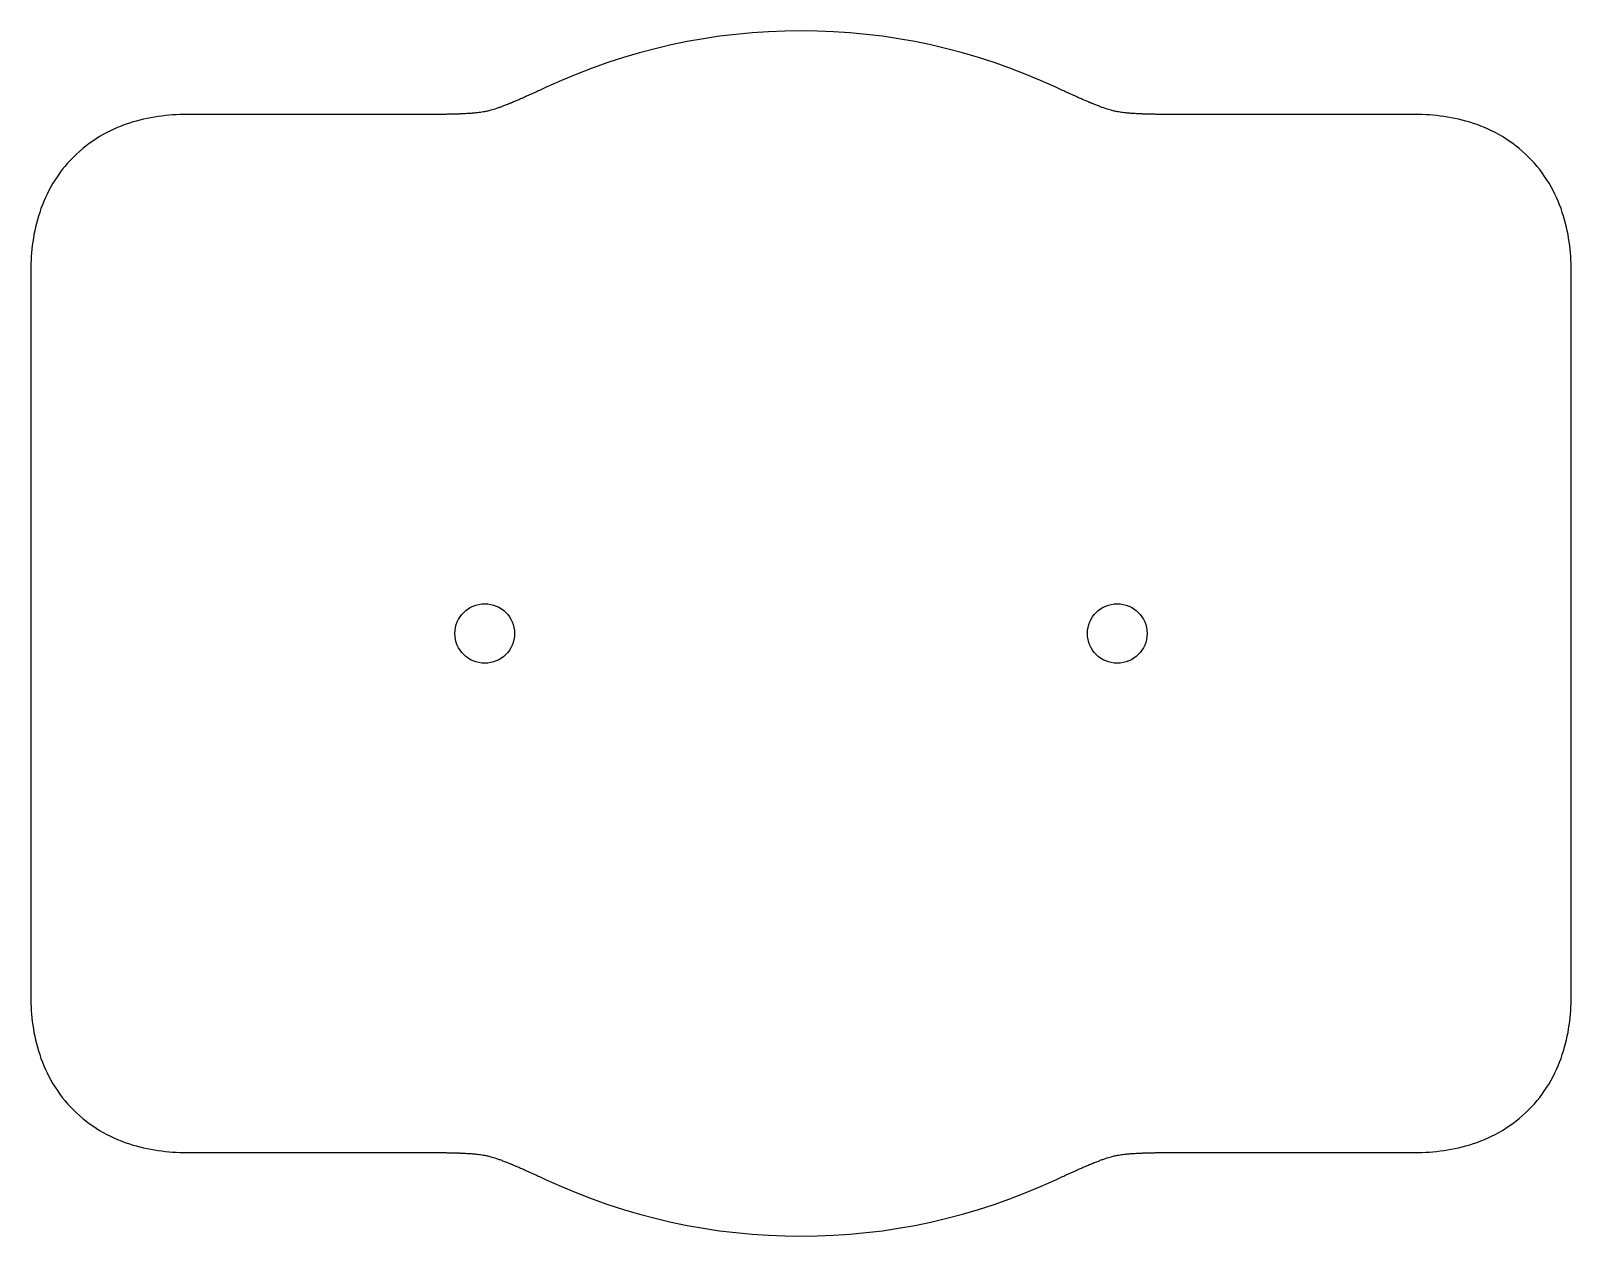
# Model space of a CAD drawing. Extents: x -33.2 to 8.2, y -27.9 to 4.4.
import ezdxf

# ---------------------------------------------------------------- set-up
doc = ezdxf.new("R2010")
doc.units = 0
doc.header["$MEASUREMENT"] = 0
doc.layers.add('VISIBLE', color=7, linetype='CONTINUOUS')

msp = doc.modelspace()

# ---------------------------------------------------------------- linework, layer by layer
at = {"layer": 'VISIBLE'}
for p, q in [((-22.646, 2.2), (-29, 2.2)), ((4, 2.2), (-2.354, 2.2)), ((-33.2, -2), (-33.2, -21.5)), ((8.2, -21.5), (8.2, -2)), ((-29, -25.7), (-22.646, -25.7)), ((-2.354, -25.7), (4, -25.7))]:
    msp.add_line(p, q, dxfattribs=at)
for centre in [(-21, -11.75), (-4, -11.75)]:
    msp.add_circle(centre, 0.8, dxfattribs=at)
for start, end in [(64.9922, 115.0078), (244.9922, 295.0078)]:
    msp.add_arc((-12.5, -11.75), 16.2, start, end, dxfattribs=at)
for points in [[(-19.348, 2.931), (-19.446, 2.886), (-19.632, 2.8), (-19.838, 2.706), (-19.987, 2.64), (-20.072, 2.603), (-20.136, 2.575), (-20.182, 2.556), (-20.218, 2.54), (-20.247, 2.528), (-20.264, 2.521), (-20.298, 2.507), (-20.336, 2.492), (-20.384, 2.472), (-20.44, 2.45), (-20.511, 2.423), (-20.594, 2.392), (-20.715, 2.35), (-20.815, 2.319), (-20.893, 2.298), (-20.936, 2.288), (-20.978, 2.279), (-21.058, 2.265), (-21.162, 2.251), (-21.289, 2.238), (-21.377, 2.231), (-21.453, 2.225), (-21.513, 2.222), (-21.565, 2.219), (-21.606, 2.217), (-21.643, 2.215), (-21.661, 2.215), (-21.692, 2.213), (-21.731, 2.212), (-21.781, 2.21), (-21.851, 2.208), (-21.944, 2.206), (-22.107, 2.203), (-22.333, 2.201), (-22.538, 2.2), (-22.646, 2.2)], [(-2.354, 2.2), (-2.462, 2.2), (-2.667, 2.201), (-2.893, 2.203), (-3.056, 2.206), (-3.149, 2.208), (-3.219, 2.21), (-3.269, 2.212), (-3.308, 2.213), (-3.339, 2.215), (-3.357, 2.215), (-3.394, 2.217), (-3.435, 2.219), (-3.487, 2.222), (-3.547, 2.225), (-3.623, 2.231), (-3.711, 2.238), (-3.838, 2.251), (-3.942, 2.265), (-4.022, 2.279), (-4.064, 2.288), (-4.107, 2.298), (-4.185, 2.319), (-4.285, 2.35), (-4.406, 2.392), (-4.489, 2.423), (-4.56, 2.45), (-4.615, 2.472), (-4.664, 2.491), (-4.702, 2.507), (-4.736, 2.521), (-4.753, 2.528), (-4.782, 2.54), (-4.817, 2.555), (-4.864, 2.575), (-4.928, 2.603), (-5.013, 2.64), (-5.162, 2.706), (-5.368, 2.8), (-5.554, 2.886), (-5.652, 2.931)], [(-22.646, -25.7), (-22.538, -25.7), (-22.333, -25.701), (-22.107, -25.703), (-21.944, -25.706), (-21.851, -25.708), (-21.781, -25.71), (-21.731, -25.712), (-21.692, -25.713), (-21.661, -25.715), (-21.643, -25.715), (-21.606, -25.717), (-21.565, -25.719), (-21.513, -25.722), (-21.453, -25.725), (-21.377, -25.731), (-21.289, -25.738), (-21.162, -25.751), (-21.058, -25.765), (-20.978, -25.779), (-20.936, -25.788), (-20.893, -25.798), (-20.815, -25.819), (-20.715, -25.85), (-20.594, -25.892), (-20.511, -25.923), (-20.44, -25.95), (-20.385, -25.972), (-20.336, -25.991), (-20.298, -26.007), (-20.264, -26.021), (-20.247, -26.028), (-20.218, -26.04), (-20.183, -26.055), (-20.136, -26.075), (-20.072, -26.103), (-19.987, -26.14), (-19.838, -26.206), (-19.632, -26.3), (-19.446, -26.386), (-19.348, -26.431)], [(-5.652, -26.431), (-5.554, -26.386), (-5.368, -26.3), (-5.162, -26.206), (-5.013, -26.14), (-4.928, -26.103), (-4.864, -26.075), (-4.818, -26.056), (-4.782, -26.04), (-4.753, -26.028), (-4.736, -26.021), (-4.702, -26.007), (-4.664, -25.992), (-4.616, -25.972), (-4.56, -25.95), (-4.489, -25.923), (-4.406, -25.892), (-4.285, -25.85), (-4.185, -25.819), (-4.107, -25.798), (-4.064, -25.788), (-4.022, -25.779), (-3.942, -25.765), (-3.838, -25.751), (-3.711, -25.738), (-3.623, -25.731), (-3.547, -25.725), (-3.487, -25.722), (-3.435, -25.719), (-3.394, -25.717), (-3.357, -25.715), (-3.339, -25.715), (-3.308, -25.713), (-3.269, -25.712), (-3.219, -25.71), (-3.149, -25.708), (-3.056, -25.706), (-2.893, -25.703), (-2.667, -25.701), (-2.462, -25.7), (-2.354, -25.7)]]:
    msp.add_open_spline(points, degree=3, knots=[0, 0, 0, 0, 0.0625, 0.125, 0.15625, 0.1875, 0.203125, 0.21875, 0.234375, 0.242188, 0.25, 0.257812, 0.265625, 0.28125, 0.296875, 0.3125, 0.34375, 0.375, 0.4375, 0.46875, 0.5, 0.53125, 0.5625, 0.625, 0.65625, 0.6875, 0.703125, 0.71875, 0.734375, 0.742188, 0.75, 0.757812, 0.765625, 0.78125, 0.796875, 0.8125, 0.84375, 0.875, 0.9375, 1, 1, 1, 1], dxfattribs=at)
for points in [[(-29, 2.2), (-29.258, 2.2), (-29.777, 2.168), (-30.571, 1.991), (-31.362, 1.639), (-32.083, 1.083), (-32.639, 0.362), (-32.991, -0.429), (-33.168, -1.223), (-33.2, -1.742), (-33.2, -2)], [(8.2, -2), (8.2, -1.742), (8.168, -1.223), (7.991, -0.429), (7.639, 0.362), (7.083, 1.083), (6.362, 1.639), (5.571, 1.991), (4.777, 2.168), (4.258, 2.2), (4, 2.2)], [(-33.2, -21.5), (-33.2, -21.758), (-33.168, -22.277), (-32.991, -23.071), (-32.639, -23.862), (-32.083, -24.583), (-31.362, -25.139), (-30.571, -25.491), (-29.777, -25.668), (-29.258, -25.7), (-29, -25.7)], [(4, -25.7), (4.258, -25.7), (4.777, -25.668), (5.571, -25.491), (6.362, -25.139), (7.083, -24.583), (7.639, -23.862), (7.991, -23.071), (8.168, -22.277), (8.2, -21.758), (8.2, -21.5)]]:
    msp.add_open_spline(points, degree=3, dxfattribs=at)

doc.saveas('drawing.dxf')
